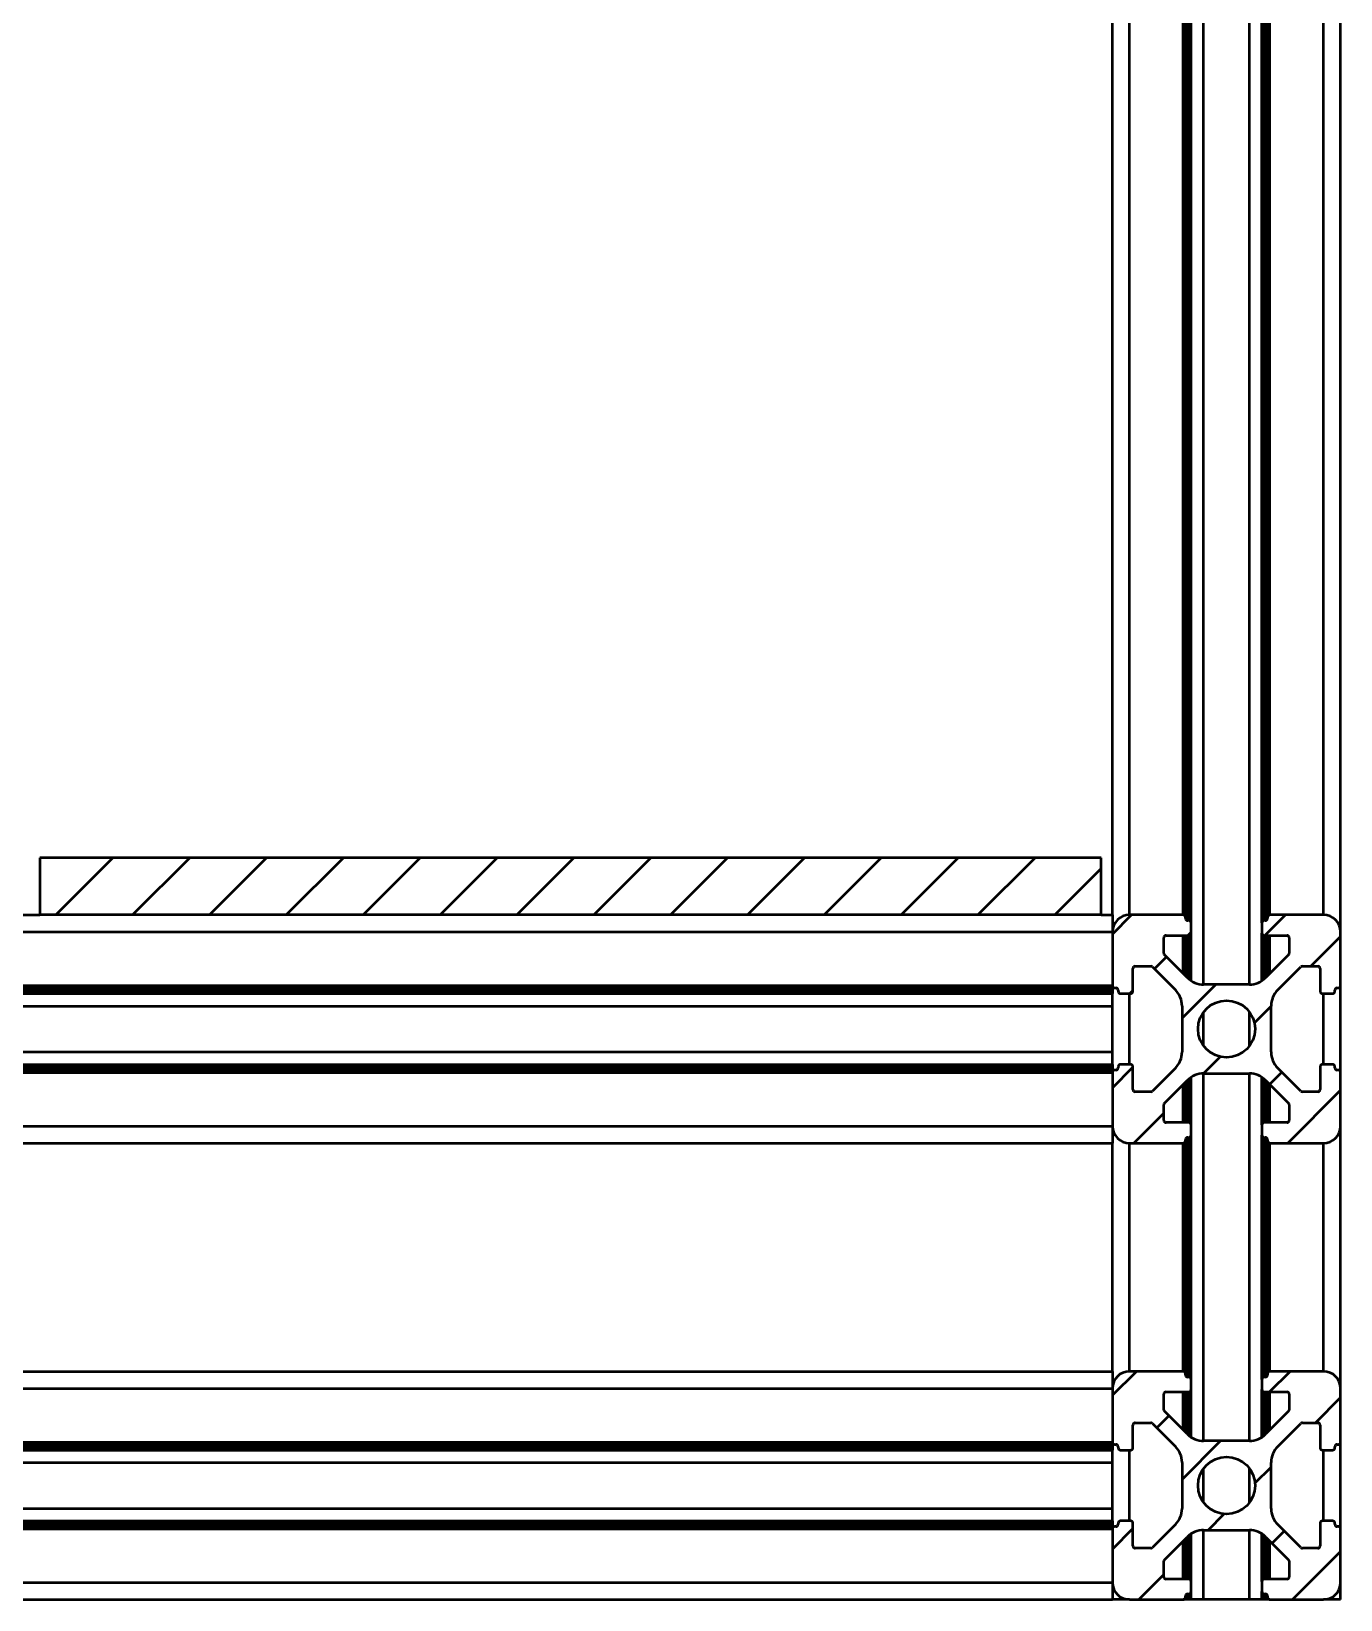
# Model space of a CAD drawing. Header units: millimetres. Extents: x -1615 to 4166, y 5 to 3174.
# Drawn here: x 2307.6 to 2384.1, y 1705.3 to 1796.9 of the extents above; entities that cross this region are included whole.
import ezdxf

# ---------------------------------------------------------------- set-up
doc = ezdxf.new("R2010")
doc.units = ezdxf.units.MM
doc.header["$LTSCALE"] = 0.25
doc.layers.add('Net dam', color=7, linetype='Continuous', lineweight=50)
pattern_1 = [(45, (1858.4246, 670.5362), (-2.245064, 2.245064), [])]

msp = doc.modelspace()

# ---------------------------------------------------------------- hatches: boundary and pattern name
at = {"layer": 'Net dam'}
h = msp.add_hatch(dxfattribs=at)
h.set_pattern_fill('ANSI31', color=256, style=0)
h.set_pattern_definition(pattern_1)
h.paths.add_polyline_path([(2308.133, 1745.3), (2370.133, 1745.3), (2370.133, 1748.633), (2308.133, 1748.633)], flags=0)
h = msp.add_hatch(dxfattribs=at)
h.set_pattern_fill('ANSI31', color=256, style=0)
h.set_pattern_definition(pattern_1)
edge = h.paths.add_edge_path(flags=0)
edge.add_arc((2382.8, 1735.1), 0.133, 270, 360, ccw=False)
edge.add_line((2382.8, 1734.966), (2381.896, 1734.966))
edge.add_arc((2381.896, 1735.1), 0.133, 225, 270, ccw=False)
edge.add_line((2381.801, 1735.005), (2380.457, 1736.35))
edge.add_arc((2381.4, 1737.292), 1.333, 180, 225, ccw=False)
edge.add_line((2380.067, 1737.292), (2380.067, 1739.974))
edge.add_arc((2381.4, 1739.974), 1.333, 135, 180, ccw=False)
edge.add_line((2380.457, 1740.916), (2381.801, 1742.261))
edge.add_arc((2381.896, 1742.166), 0.133, 90, 135, ccw=False)
edge.add_line((2381.896, 1742.3), (2382.8, 1742.3))
edge.add_arc((2382.8, 1742.166), 0.133, 0, 90, ccw=False)
edge.add_line((2382.933, 1742.166), (2382.933, 1740.833))
edge.add_arc((2383.067, 1740.833), 0.133, 180, 270)
edge.add_line((2383.067, 1740.7), (2383.667, 1740.7))
edge.add_arc((2383.667, 1740.833), 0.133, 270, 360)
edge.add_line((2383.8, 1740.833), (2383.8, 1740.9))
edge.add_arc((2383.933, 1740.9), 0.133, 90, 180, ccw=False)
edge.add_line((2383.933, 1741.033), (2384, 1741.033))
edge.add_arc((2384, 1741.166), 0.133, 270, 360)
edge.add_line((2384.133, 1741.166), (2384.133, 1744.3))
edge.add_arc((2383.133, 1744.3), 1, 0, 90)
edge.add_line((2383.133, 1745.3), (2380, 1745.3))
edge.add_arc((2380, 1745.166), 0.133, 90, 180)
edge.add_line((2379.867, 1745.166), (2379.867, 1745.1))
edge.add_arc((2379.733, 1745.1), 0.133, 270, 360, ccw=False)
edge.add_line((2379.733, 1744.966), (2379.667, 1744.966))
edge.add_arc((2379.667, 1744.833), 0.133, 90, 180)
edge.add_line((2379.533, 1744.833), (2379.533, 1744.233))
edge.add_arc((2379.667, 1744.233), 0.133, 180, 270)
edge.add_line((2379.667, 1744.1), (2381, 1744.1))
edge.add_arc((2381, 1743.966), 0.133, 0, 90, ccw=False)
edge.add_line((2381.133, 1743.966), (2381.133, 1743.062))
edge.add_arc((2381, 1743.062), 0.133, 315, 360, ccw=False)
edge.add_line((2381.094, 1742.968), (2379.75, 1741.623))
edge.add_arc((2378.807, 1742.566), 1.333, 270, 315, ccw=False)
edge.add_line((2378.807, 1741.233), (2376.126, 1741.233))
edge.add_arc((2376.126, 1742.566), 1.333, 225, 270, ccw=False)
edge.add_line((2375.183, 1741.623), (2373.839, 1742.968))
edge.add_arc((2373.933, 1743.062), 0.133, 180, 225, ccw=False)
edge.add_line((2373.8, 1743.062), (2373.8, 1743.966))
edge.add_arc((2373.933, 1743.966), 0.133, 90, 180, ccw=False)
edge.add_line((2373.933, 1744.1), (2375.267, 1744.1))
edge.add_arc((2375.267, 1744.233), 0.133, 270, 360)
edge.add_line((2375.4, 1744.233), (2375.4, 1744.833))
edge.add_arc((2375.267, 1744.833), 0.133, 0, 90)
edge.add_line((2375.267, 1744.966), (2375.2, 1744.966))
edge.add_arc((2375.2, 1745.1), 0.133, 180, 270, ccw=False)
edge.add_line((2375.067, 1745.1), (2375.067, 1745.166))
edge.add_arc((2374.933, 1745.166), 0.133, 0, 90)
edge.add_line((2374.933, 1745.3), (2371.8, 1745.3))
edge.add_arc((2371.8, 1744.3), 1, 90, 180)
edge.add_line((2370.8, 1744.3), (2370.8, 1741.166))
edge.add_arc((2370.933, 1741.166), 0.133, 180, 270)
edge.add_line((2370.933, 1741.033), (2371, 1741.033))
edge.add_arc((2371, 1740.9), 0.133, 0, 90, ccw=False)
edge.add_line((2371.133, 1740.9), (2371.133, 1740.833))
edge.add_arc((2371.267, 1740.833), 0.133, 180, 270)
edge.add_line((2371.267, 1740.7), (2371.867, 1740.7))
edge.add_arc((2371.867, 1740.833), 0.133, 270, 360)
edge.add_line((2372, 1740.833), (2372, 1742.166))
edge.add_arc((2372.133, 1742.166), 0.133, 90, 180, ccw=False)
edge.add_line((2372.133, 1742.3), (2373.038, 1742.3))
edge.add_arc((2373.038, 1742.166), 0.133, 45, 90, ccw=False)
edge.add_line((2373.132, 1742.261), (2374.476, 1740.916))
edge.add_arc((2373.533, 1739.974), 1.333, 0, 45, ccw=False)
edge.add_line((2374.867, 1739.974), (2374.867, 1737.292))
edge.add_arc((2373.533, 1737.292), 1.333, 315, 360, ccw=False)
edge.add_line((2374.476, 1736.35), (2373.132, 1735.005))
edge.add_arc((2373.038, 1735.1), 0.133, 270, 315, ccw=False)
edge.add_line((2373.038, 1734.966), (2372.133, 1734.966))
edge.add_arc((2372.133, 1735.1), 0.133, 180, 270, ccw=False)
edge.add_line((2372, 1735.1), (2372, 1736.433))
edge.add_arc((2371.867, 1736.433), 0.133, 0, 90)
edge.add_line((2371.867, 1736.566), (2371.267, 1736.566))
edge.add_arc((2371.267, 1736.433), 0.133, 90, 180)
edge.add_line((2371.133, 1736.433), (2371.133, 1736.366))
edge.add_arc((2371, 1736.366), 0.133, 270, 360, ccw=False)
edge.add_line((2371, 1736.233), (2370.933, 1736.233))
edge.add_arc((2370.933, 1736.1), 0.133, 90, 180)
edge.add_line((2370.8, 1736.1), (2370.8, 1732.966))
edge.add_arc((2371.8, 1732.966), 1, 180, 270)
edge.add_line((2371.8, 1731.966), (2374.933, 1731.966))
edge.add_arc((2374.933, 1732.1), 0.133, 270, 360)
edge.add_line((2375.067, 1732.1), (2375.067, 1732.166))
edge.add_arc((2375.2, 1732.166), 0.133, 90, 180, ccw=False)
edge.add_line((2375.2, 1732.3), (2375.267, 1732.3))
edge.add_arc((2375.267, 1732.433), 0.133, 270, 360)
edge.add_line((2375.4, 1732.433), (2375.4, 1733.033))
edge.add_arc((2375.267, 1733.033), 0.133, 0, 90)
edge.add_line((2375.267, 1733.166), (2373.933, 1733.166))
edge.add_arc((2373.933, 1733.3), 0.133, 180, 270, ccw=False)
edge.add_line((2373.8, 1733.3), (2373.8, 1734.204))
edge.add_arc((2373.933, 1734.204), 0.133, 135, 180, ccw=False)
edge.add_line((2373.839, 1734.298), (2375.183, 1735.642))
edge.add_arc((2376.126, 1734.7), 1.333, 90, 135, ccw=False)
edge.add_line((2376.126, 1736.033), (2378.807, 1736.033))
edge.add_arc((2378.807, 1734.7), 1.333, 45, 90, ccw=False)
edge.add_line((2379.75, 1735.642), (2381.094, 1734.298))
edge.add_arc((2381, 1734.204), 0.133, 0, 45, ccw=False)
edge.add_line((2381.133, 1734.204), (2381.133, 1733.3))
edge.add_arc((2381, 1733.3), 0.133, 270, 360, ccw=False)
edge.add_line((2381, 1733.166), (2379.667, 1733.166))
edge.add_arc((2379.667, 1733.033), 0.133, 90, 180)
edge.add_line((2379.533, 1733.033), (2379.533, 1732.433))
edge.add_arc((2379.667, 1732.433), 0.133, 180, 270)
edge.add_line((2379.667, 1732.3), (2379.733, 1732.3))
edge.add_arc((2379.733, 1732.166), 0.133, 0, 90, ccw=False)
edge.add_line((2379.867, 1732.166), (2379.867, 1732.1))
edge.add_arc((2380, 1732.1), 0.133, 180, 270)
edge.add_line((2380, 1731.966), (2383.133, 1731.966))
edge.add_arc((2383.133, 1732.966), 1, 270, 360)
edge.add_line((2384.133, 1732.966), (2384.133, 1736.1))
edge.add_arc((2384, 1736.1), 0.133, 0, 90)
edge.add_line((2384, 1736.233), (2383.933, 1736.233))
edge.add_arc((2383.933, 1736.366), 0.133, 180, 270, ccw=False)
edge.add_line((2383.8, 1736.366), (2383.8, 1736.433))
edge.add_arc((2383.667, 1736.433), 0.133, 0, 90)
edge.add_line((2383.667, 1736.566), (2383.067, 1736.566))
edge.add_arc((2383.067, 1736.433), 0.133, 90, 180)
edge.add_line((2382.933, 1736.433), (2382.933, 1735.1))
edge = h.paths.add_edge_path(flags=0)
edge.add_arc((2377.467, 1738.633), 1.667, 0, 360)
h = msp.add_hatch(dxfattribs=at)
h.set_pattern_fill('ANSI31', color=256, style=0)
h.set_pattern_definition(pattern_1)
edge = h.paths.add_edge_path(flags=0)
edge.add_arc((2382.8, 1708.433), 0.133, 270, 360, ccw=False)
edge.add_line((2382.8, 1708.3), (2381.896, 1708.3))
edge.add_arc((2381.896, 1708.433), 0.133, 225, 270, ccw=False)
edge.add_line((2381.801, 1708.339), (2380.457, 1709.683))
edge.add_arc((2381.4, 1710.626), 1.333, 180, 225, ccw=False)
edge.add_line((2380.067, 1710.626), (2380.067, 1713.307))
edge.add_arc((2381.4, 1713.307), 1.333, 135, 180, ccw=False)
edge.add_line((2380.457, 1714.25), (2381.801, 1715.594))
edge.add_arc((2381.896, 1715.5), 0.133, 90, 135, ccw=False)
edge.add_line((2381.896, 1715.633), (2382.8, 1715.633))
edge.add_arc((2382.8, 1715.5), 0.133, 0, 90, ccw=False)
edge.add_line((2382.933, 1715.5), (2382.933, 1714.166))
edge.add_arc((2383.067, 1714.166), 0.133, 180, 270)
edge.add_line((2383.067, 1714.033), (2383.667, 1714.033))
edge.add_arc((2383.667, 1714.166), 0.133, 270, 360)
edge.add_line((2383.8, 1714.166), (2383.8, 1714.233))
edge.add_arc((2383.933, 1714.233), 0.133, 90, 180, ccw=False)
edge.add_line((2383.933, 1714.366), (2384, 1714.366))
edge.add_arc((2384, 1714.5), 0.133, 270, 360)
edge.add_line((2384.133, 1714.5), (2384.133, 1717.633))
edge.add_arc((2383.133, 1717.633), 1, 0, 90)
edge.add_line((2383.133, 1718.633), (2380, 1718.633))
edge.add_arc((2380, 1718.5), 0.133, 90, 180)
edge.add_line((2379.867, 1718.5), (2379.867, 1718.433))
edge.add_arc((2379.733, 1718.433), 0.133, 270, 360, ccw=False)
edge.add_line((2379.733, 1718.3), (2379.667, 1718.3))
edge.add_arc((2379.667, 1718.166), 0.133, 90, 180)
edge.add_line((2379.533, 1718.166), (2379.533, 1717.566))
edge.add_arc((2379.667, 1717.566), 0.133, 180, 270)
edge.add_line((2379.667, 1717.433), (2381, 1717.433))
edge.add_arc((2381, 1717.3), 0.133, 0, 90, ccw=False)
edge.add_line((2381.133, 1717.3), (2381.133, 1716.395))
edge.add_arc((2381, 1716.395), 0.133, 315, 360, ccw=False)
edge.add_line((2381.094, 1716.301), (2379.75, 1714.957))
edge.add_arc((2378.807, 1715.9), 1.333, 270, 315, ccw=False)
edge.add_line((2378.807, 1714.566), (2376.126, 1714.566))
edge.add_arc((2376.126, 1715.9), 1.333, 225, 270, ccw=False)
edge.add_line((2375.183, 1714.957), (2373.839, 1716.301))
edge.add_arc((2373.933, 1716.395), 0.133, 180, 225, ccw=False)
edge.add_line((2373.8, 1716.395), (2373.8, 1717.3))
edge.add_arc((2373.933, 1717.3), 0.133, 90, 180, ccw=False)
edge.add_line((2373.933, 1717.433), (2375.267, 1717.433))
edge.add_arc((2375.267, 1717.566), 0.133, 270, 360)
edge.add_line((2375.4, 1717.566), (2375.4, 1718.166))
edge.add_arc((2375.267, 1718.166), 0.133, 0, 90)
edge.add_line((2375.267, 1718.3), (2375.2, 1718.3))
edge.add_arc((2375.2, 1718.433), 0.133, 180, 270, ccw=False)
edge.add_line((2375.067, 1718.433), (2375.067, 1718.5))
edge.add_arc((2374.933, 1718.5), 0.133, 0, 90)
edge.add_line((2374.933, 1718.633), (2371.8, 1718.633))
edge.add_arc((2371.8, 1717.633), 1, 90, 180)
edge.add_line((2370.8, 1717.633), (2370.8, 1714.5))
edge.add_arc((2370.933, 1714.5), 0.133, 180, 270)
edge.add_line((2370.933, 1714.366), (2371, 1714.366))
edge.add_arc((2371, 1714.233), 0.133, 0, 90, ccw=False)
edge.add_line((2371.133, 1714.233), (2371.133, 1714.166))
edge.add_arc((2371.267, 1714.166), 0.133, 180, 270)
edge.add_line((2371.267, 1714.033), (2371.867, 1714.033))
edge.add_arc((2371.867, 1714.166), 0.133, 270, 360)
edge.add_line((2372, 1714.166), (2372, 1715.5))
edge.add_arc((2372.133, 1715.5), 0.133, 90, 180, ccw=False)
edge.add_line((2372.133, 1715.633), (2373.038, 1715.633))
edge.add_arc((2373.038, 1715.5), 0.133, 45, 90, ccw=False)
edge.add_line((2373.132, 1715.594), (2374.476, 1714.25))
edge.add_arc((2373.533, 1713.307), 1.333, 0, 45, ccw=False)
edge.add_line((2374.867, 1713.307), (2374.867, 1710.626))
edge.add_arc((2373.533, 1710.626), 1.333, 315, 360, ccw=False)
edge.add_line((2374.476, 1709.683), (2373.132, 1708.339))
edge.add_arc((2373.038, 1708.433), 0.133, 270, 315, ccw=False)
edge.add_line((2373.038, 1708.3), (2372.133, 1708.3))
edge.add_arc((2372.133, 1708.433), 0.133, 180, 270, ccw=False)
edge.add_line((2372, 1708.433), (2372, 1709.766))
edge.add_arc((2371.867, 1709.766), 0.133, 0, 90)
edge.add_line((2371.867, 1709.9), (2371.267, 1709.9))
edge.add_arc((2371.267, 1709.766), 0.133, 90, 180)
edge.add_line((2371.133, 1709.766), (2371.133, 1709.7))
edge.add_arc((2371, 1709.7), 0.133, 270, 360, ccw=False)
edge.add_line((2371, 1709.566), (2370.933, 1709.566))
edge.add_arc((2370.933, 1709.433), 0.133, 90, 180)
edge.add_line((2370.8, 1709.433), (2370.8, 1706.3))
edge.add_arc((2371.8, 1706.3), 1, 180, 270)
edge.add_line((2371.8, 1705.3), (2374.933, 1705.3))
edge.add_arc((2374.933, 1705.433), 0.133, 270, 360)
edge.add_line((2375.067, 1705.433), (2375.067, 1705.5))
edge.add_arc((2375.2, 1705.5), 0.133, 90, 180, ccw=False)
edge.add_line((2375.2, 1705.633), (2375.267, 1705.633))
edge.add_arc((2375.267, 1705.766), 0.133, 270, 360)
edge.add_line((2375.4, 1705.766), (2375.4, 1706.366))
edge.add_arc((2375.267, 1706.366), 0.133, 0, 90)
edge.add_line((2375.267, 1706.5), (2373.933, 1706.5))
edge.add_arc((2373.933, 1706.633), 0.133, 180, 270, ccw=False)
edge.add_line((2373.8, 1706.633), (2373.8, 1707.537))
edge.add_arc((2373.933, 1707.537), 0.133, 135, 180, ccw=False)
edge.add_line((2373.839, 1707.632), (2375.183, 1708.976))
edge.add_arc((2376.126, 1708.033), 1.333, 90, 135, ccw=False)
edge.add_line((2376.126, 1709.366), (2378.807, 1709.366))
edge.add_arc((2378.807, 1708.033), 1.333, 45, 90, ccw=False)
edge.add_line((2379.75, 1708.976), (2381.094, 1707.632))
edge.add_arc((2381, 1707.537), 0.133, 0, 45, ccw=False)
edge.add_line((2381.133, 1707.537), (2381.133, 1706.633))
edge.add_arc((2381, 1706.633), 0.133, 270, 360, ccw=False)
edge.add_line((2381, 1706.5), (2379.667, 1706.5))
edge.add_arc((2379.667, 1706.366), 0.133, 90, 180)
edge.add_line((2379.533, 1706.366), (2379.533, 1705.766))
edge.add_arc((2379.667, 1705.766), 0.133, 180, 270)
edge.add_line((2379.667, 1705.633), (2379.733, 1705.633))
edge.add_arc((2379.733, 1705.5), 0.133, 0, 90, ccw=False)
edge.add_line((2379.867, 1705.5), (2379.867, 1705.433))
edge.add_arc((2380, 1705.433), 0.133, 180, 270)
edge.add_line((2380, 1705.3), (2383.133, 1705.3))
edge.add_arc((2383.133, 1706.3), 1, 270, 360)
edge.add_line((2384.133, 1706.3), (2384.133, 1709.433))
edge.add_arc((2384, 1709.433), 0.133, 0, 90)
edge.add_line((2384, 1709.566), (2383.933, 1709.566))
edge.add_arc((2383.933, 1709.7), 0.133, 180, 270, ccw=False)
edge.add_line((2383.8, 1709.7), (2383.8, 1709.766))
edge.add_arc((2383.667, 1709.766), 0.133, 0, 90)
edge.add_line((2383.667, 1709.9), (2383.067, 1709.9))
edge.add_arc((2383.067, 1709.766), 0.133, 90, 180)
edge.add_line((2382.933, 1709.766), (2382.933, 1708.433))
edge = h.paths.add_edge_path(flags=0)
edge.add_arc((2377.467, 1711.966), 1.667, 0, 360)

# ---------------------------------------------------------------- linework, layer by layer
for p, q in [((2376.126, 1741.233), (2376.126, 1892.7)), ((2378.807, 1741.233), (2378.807, 1892.7)), ((2375.4, 1744.833), (2375.4, 1889.1)), ((2379.533, 1744.833), (2379.533, 1889.1)), ((2384.133, 1744.3), (2384.133, 1889.633)), ((2371.8, 1745.3), (2371.8, 1888.633)), ((2374.933, 1745.3), (2374.933, 1888.633)), ((2375.067, 1745.166), (2375.067, 1888.766)), ((2375.2, 1744.966), (2375.2, 1888.966)), ((2375.267, 1744.966), (2375.267, 1888.966)), ((2379.667, 1744.966), (2379.667, 1888.966)), ((2379.733, 1744.966), (2379.733, 1888.966)), ((2379.867, 1745.166), (2379.867, 1888.766)), ((2380, 1745.3), (2380, 1888.633)), ((2383.133, 1745.3), (2383.133, 1888.633)), ((2370.8, 1745.3), (2370.8, 1859.14)), ((2370.133, 1748.633), (2308.133, 1748.633)), ((2308.133, 1748.633), (2308.133, 1745.3)), ((2370.133, 1745.3), (2370.133, 1748.633)), ((2307.133, 1745.3), (2308.133, 1745.3)), ((2370.133, 1745.3), (2308.133, 1745.3)), ((2370.133, 1745.3), (2370.8, 1745.3)), ((2370.8, 1745.3), (2370.8, 1744.3)), ((2374.933, 1745.3), (2371.8, 1745.3)), ((2375.067, 1745.1), (2375.067, 1745.166)), ((2379.867, 1745.166), (2379.867, 1745.1)), ((2383.133, 1745.3), (2380, 1745.3)), ((2246.8, 1744.3), (2370.8, 1744.3)), ((2370.8, 1744.3), (2370.8, 1741.166)), ((2375.267, 1744.966), (2375.2, 1744.966)), ((2375.4, 1744.233), (2375.4, 1744.833)), ((2379.533, 1744.833), (2379.533, 1744.233)), ((2379.733, 1744.966), (2379.667, 1744.966)), ((2384.133, 1741.166), (2384.133, 1744.3)), ((2373.8, 1743.062), (2373.8, 1743.966)), ((2373.933, 1744.1), (2375.267, 1744.1)), ((2374.933, 1741.873), (2374.933, 1744.1)), ((2375.067, 1741.74), (2375.067, 1744.1)), ((2375.2, 1741.607), (2375.2, 1744.1)), ((2375.267, 1741.547), (2375.267, 1744.1)), ((2375.4, 1741.448), (2375.4, 1744.233)), ((2379.533, 1741.448), (2379.533, 1744.233)), ((2379.667, 1744.1), (2381, 1744.1)), ((2379.667, 1741.547), (2379.667, 1744.1)), ((2379.733, 1741.607), (2379.733, 1744.1)), ((2379.867, 1741.74), (2379.867, 1744.1)), ((2380, 1741.873), (2380, 1744.1)), ((2381.133, 1743.966), (2381.133, 1743.062)), ((2375.183, 1741.623), (2373.839, 1742.968)), ((2381.094, 1742.968), (2379.75, 1741.623)), ((2372, 1740.833), (2372, 1742.166)), ((2372.133, 1742.3), (2373.038, 1742.3)), ((2373.132, 1742.261), (2374.476, 1740.916)), ((2380.457, 1740.916), (2381.801, 1742.261)), ((2381.896, 1742.3), (2382.8, 1742.3)), ((2382.933, 1742.166), (2382.933, 1740.833)), ((2246.8, 1741.166), (2370.8, 1741.166)), ((2246.8, 1741.033), (2370.8, 1741.033)), ((2246.8, 1740.9), (2370.8, 1740.9)), ((2246.8, 1740.833), (2370.8, 1740.833)), ((2246.8, 1740.7), (2370.8, 1740.7)), ((2370.8, 1741.166), (2370.8, 1741.033)), ((2370.8, 1741.033), (2370.8, 1740.9)), ((2370.8, 1740.9), (2370.8, 1740.833)), ((2370.8, 1740.833), (2370.8, 1740.7)), ((2370.8, 1736.566), (2370.8, 1740.7)), ((2370.933, 1741.033), (2371, 1741.033)), ((2371.133, 1740.9), (2371.133, 1740.833)), ((2371.267, 1740.7), (2371.867, 1740.7)), ((2371.8, 1736.566), (2371.8, 1740.7)), ((2378.807, 1741.233), (2376.126, 1741.233)), ((2383.067, 1740.7), (2383.667, 1740.7)), ((2383.133, 1736.566), (2383.133, 1740.7)), ((2383.8, 1740.833), (2383.8, 1740.9)), ((2383.933, 1741.033), (2384, 1741.033)), ((2384.133, 1736.1), (2384.133, 1741.166)), ((2246.8, 1739.974), (2370.8, 1739.974)), ((2374.867, 1739.974), (2374.867, 1737.292)), ((2380.067, 1737.292), (2380.067, 1739.974)), ((2376.126, 1737.643), (2376.126, 1739.623)), ((2378.807, 1737.643), (2378.807, 1739.623)), ((2246.8, 1737.292), (2370.8, 1737.292)), ((2246.8, 1736.566), (2370.8, 1736.566)), ((2246.8, 1736.433), (2370.8, 1736.433)), ((2246.8, 1736.366), (2370.8, 1736.366)), ((2246.8, 1736.233), (2370.8, 1736.233)), ((2246.8, 1736.1), (2370.8, 1736.1)), ((2370.8, 1736.566), (2370.8, 1736.433)), ((2370.8, 1736.433), (2370.8, 1736.366)), ((2370.8, 1736.366), (2370.8, 1736.233)), ((2370.8, 1736.233), (2370.8, 1736.1)), ((2370.8, 1736.1), (2370.8, 1732.966)), ((2371, 1736.233), (2370.933, 1736.233)), ((2371.133, 1736.433), (2371.133, 1736.366)), ((2371.867, 1736.566), (2371.267, 1736.566)), ((2372, 1735.1), (2372, 1736.433)), ((2374.476, 1736.35), (2373.132, 1735.005)), ((2376.126, 1736.033), (2378.807, 1736.033)), ((2376.126, 1714.566), (2376.126, 1736.033)), ((2378.807, 1714.566), (2378.807, 1736.033)), ((2381.801, 1735.005), (2380.457, 1736.35)), ((2382.933, 1736.433), (2382.933, 1735.1)), ((2383.667, 1736.566), (2383.067, 1736.566)), ((2383.8, 1736.366), (2383.8, 1736.433)), ((2384, 1736.233), (2383.933, 1736.233)), ((2384.133, 1732.966), (2384.133, 1736.1)), ((2373.839, 1734.298), (2375.183, 1735.642)), ((2374.933, 1733.166), (2374.933, 1735.393)), ((2375.067, 1733.166), (2375.067, 1735.526)), ((2375.2, 1733.166), (2375.2, 1735.659)), ((2375.267, 1733.166), (2375.267, 1735.719)), ((2375.4, 1733.033), (2375.4, 1735.818)), ((2379.533, 1733.033), (2379.533, 1735.818)), ((2379.667, 1733.166), (2379.667, 1735.719)), ((2379.733, 1733.166), (2379.733, 1735.659)), ((2379.75, 1735.642), (2381.094, 1734.298)), ((2379.867, 1733.166), (2379.867, 1735.526)), ((2380, 1733.166), (2380, 1735.393)), ((2373.038, 1734.966), (2372.133, 1734.966)), ((2373.8, 1733.3), (2373.8, 1734.204)), ((2381.133, 1734.204), (2381.133, 1733.3)), ((2382.8, 1734.966), (2381.896, 1734.966)), ((2246.8, 1732.966), (2370.8, 1732.966)), ((2370.8, 1732.966), (2370.8, 1731.966)), ((2375.267, 1733.166), (2373.933, 1733.166)), ((2375.4, 1732.433), (2375.4, 1733.033)), ((2375.4, 1718.166), (2375.4, 1732.433)), ((2379.533, 1733.033), (2379.533, 1732.433)), ((2379.533, 1718.166), (2379.533, 1732.433)), ((2381, 1733.166), (2379.667, 1733.166)), ((2384.133, 1717.633), (2384.133, 1732.966)), ((2246.8, 1731.966), (2370.8, 1731.966)), ((2370.8, 1718.633), (2370.8, 1731.966)), ((2371.8, 1731.966), (2374.933, 1731.966)), ((2371.8, 1718.633), (2371.8, 1731.966)), ((2374.933, 1718.633), (2374.933, 1731.966)), ((2375.067, 1732.1), (2375.067, 1732.166)), ((2375.067, 1718.5), (2375.067, 1732.1)), ((2375.2, 1732.3), (2375.267, 1732.3)), ((2375.2, 1718.3), (2375.2, 1732.3)), ((2375.267, 1718.3), (2375.267, 1732.3)), ((2379.667, 1732.3), (2379.733, 1732.3)), ((2379.667, 1718.3), (2379.667, 1732.3)), ((2379.733, 1718.3), (2379.733, 1732.3)), ((2379.867, 1732.166), (2379.867, 1732.1)), ((2379.867, 1718.5), (2379.867, 1732.1)), ((2380, 1731.966), (2383.133, 1731.966)), ((2380, 1718.633), (2380, 1731.966)), ((2383.133, 1718.633), (2383.133, 1731.966)), ((2245.679, 1718.633), (2370.8, 1718.633)), ((2370.8, 1718.633), (2370.8, 1717.633)), ((2374.933, 1718.633), (2371.8, 1718.633)), ((2383.133, 1718.633), (2380, 1718.633)), ((2375.067, 1718.433), (2375.067, 1718.5)), ((2375.267, 1718.3), (2375.2, 1718.3)), ((2375.4, 1717.566), (2375.4, 1718.166)), ((2379.533, 1718.166), (2379.533, 1717.566)), ((2379.733, 1718.3), (2379.667, 1718.3)), ((2379.867, 1718.5), (2379.867, 1718.433)), ((2093.467, 1717.633), (2370.8, 1717.633)), ((2370.8, 1717.633), (2370.8, 1714.5)), ((2373.8, 1716.395), (2373.8, 1717.3)), ((2373.933, 1717.433), (2375.267, 1717.433)), ((2374.933, 1715.207), (2374.933, 1717.433)), ((2375.067, 1715.073), (2375.067, 1717.433)), ((2375.2, 1714.94), (2375.2, 1717.433)), ((2375.267, 1714.88), (2375.267, 1717.433)), ((2375.4, 1714.781), (2375.4, 1717.566)), ((2379.533, 1714.781), (2379.533, 1717.566)), ((2379.667, 1717.433), (2381, 1717.433)), ((2379.667, 1714.88), (2379.667, 1717.433)), ((2379.733, 1714.94), (2379.733, 1717.433)), ((2379.867, 1715.073), (2379.867, 1717.433)), ((2380, 1715.207), (2380, 1717.433)), ((2381.133, 1717.3), (2381.133, 1716.395)), ((2384.133, 1714.5), (2384.133, 1717.633)), ((2375.183, 1714.957), (2373.839, 1716.301)), ((2381.094, 1716.301), (2379.75, 1714.957)), ((2372, 1714.166), (2372, 1715.5)), ((2372.133, 1715.633), (2373.038, 1715.633)), ((2373.132, 1715.594), (2374.476, 1714.25)), ((2380.457, 1714.25), (2381.801, 1715.594)), ((2381.896, 1715.633), (2382.8, 1715.633)), ((2382.933, 1715.5), (2382.933, 1714.166)), ((2093.467, 1714.5), (2370.8, 1714.5)), ((2093.467, 1714.366), (2370.8, 1714.366)), ((2093.467, 1714.233), (2370.8, 1714.233)), ((2093.467, 1714.166), (2370.8, 1714.166)), ((2093.467, 1714.033), (2370.8, 1714.033)), ((2370.8, 1714.5), (2370.8, 1714.366)), ((2370.8, 1714.366), (2370.8, 1714.233)), ((2370.8, 1714.233), (2370.8, 1714.166)), ((2370.8, 1714.166), (2370.8, 1714.033)), ((2370.8, 1709.9), (2370.8, 1714.033)), ((2370.933, 1714.366), (2371, 1714.366)), ((2371.133, 1714.233), (2371.133, 1714.166)), ((2371.267, 1714.033), (2371.867, 1714.033)), ((2371.8, 1709.9), (2371.8, 1714.033)), ((2378.807, 1714.566), (2376.126, 1714.566)), ((2383.067, 1714.033), (2383.667, 1714.033)), ((2383.133, 1709.9), (2383.133, 1714.033)), ((2383.8, 1714.166), (2383.8, 1714.233)), ((2383.933, 1714.366), (2384, 1714.366)), ((2384.133, 1709.433), (2384.133, 1714.5)), ((2093.467, 1713.307), (2370.8, 1713.307)), ((2374.867, 1713.307), (2374.867, 1710.626)), ((2380.067, 1710.626), (2380.067, 1713.307)), ((2376.126, 1710.976), (2376.126, 1712.957)), ((2378.807, 1710.976), (2378.807, 1712.957)), ((2093.467, 1710.626), (2370.8, 1710.626)), ((2093.467, 1709.9), (2370.8, 1709.9)), ((2093.467, 1709.766), (2370.8, 1709.766)), ((2093.467, 1709.7), (2370.8, 1709.7)), ((2093.467, 1709.566), (2370.8, 1709.566)), ((2370.8, 1709.9), (2370.8, 1709.766)), ((2370.8, 1709.766), (2370.8, 1709.7)), ((2370.8, 1709.7), (2370.8, 1709.566)), ((2370.8, 1709.566), (2370.8, 1709.433)), ((2371, 1709.566), (2370.933, 1709.566)), ((2371.133, 1709.766), (2371.133, 1709.7)), ((2371.867, 1709.9), (2371.267, 1709.9)), ((2372, 1708.433), (2372, 1709.766)), ((2374.476, 1709.683), (2373.132, 1708.339)), ((2381.801, 1708.339), (2380.457, 1709.683)), ((2382.933, 1709.766), (2382.933, 1708.433)), ((2383.667, 1709.9), (2383.067, 1709.9)), ((2383.8, 1709.7), (2383.8, 1709.766)), ((2384, 1709.566), (2383.933, 1709.566)), ((2093.467, 1709.433), (2370.8, 1709.433)), ((2370.8, 1709.433), (2370.8, 1706.3)), ((2373.839, 1707.632), (2375.183, 1708.976)), ((2374.933, 1706.5), (2374.933, 1708.726)), ((2375.067, 1706.5), (2375.067, 1708.859)), ((2375.2, 1706.5), (2375.2, 1708.992)), ((2375.267, 1706.5), (2375.267, 1709.052)), ((2375.4, 1706.366), (2375.4, 1709.151)), ((2376.126, 1709.366), (2378.807, 1709.366)), ((2376.126, 1705.3), (2376.126, 1709.366)), ((2378.807, 1705.3), (2378.807, 1709.366)), ((2379.533, 1706.366), (2379.533, 1709.151)), ((2379.667, 1706.5), (2379.667, 1709.052)), ((2379.733, 1706.5), (2379.733, 1708.992)), ((2379.75, 1708.976), (2381.094, 1707.632)), ((2379.867, 1706.5), (2379.867, 1708.859)), ((2380, 1706.5), (2380, 1708.726)), ((2384.133, 1706.3), (2384.133, 1709.433)), ((2373.038, 1708.3), (2372.133, 1708.3)), ((2382.8, 1708.3), (2381.896, 1708.3)), ((2373.8, 1706.633), (2373.8, 1707.537)), ((2381.133, 1707.537), (2381.133, 1706.633)), ((2093.467, 1706.3), (2370.8, 1706.3)), ((2370.8, 1706.3), (2370.8, 1705.3)), ((2375.267, 1706.5), (2373.933, 1706.5)), ((2375.4, 1705.766), (2375.4, 1706.366)), ((2379.533, 1706.366), (2379.533, 1705.766)), ((2381, 1706.5), (2379.667, 1706.5)), ((2384.133, 1705.3), (2384.133, 1706.3)), ((2093.467, 1705.3), (2370.8, 1705.3)), ((2371.8, 1705.3), (2370.8, 1705.3)), ((2371.8, 1705.3), (2374.933, 1705.3)), ((2375.067, 1705.3), (2374.933, 1705.3)), ((2375.067, 1705.433), (2375.067, 1705.5)), ((2375.067, 1705.3), (2375.067, 1705.433)), ((2375.2, 1705.3), (2375.067, 1705.3)), ((2375.2, 1705.633), (2375.267, 1705.633)), ((2375.2, 1705.3), (2375.2, 1705.633)), ((2375.267, 1705.3), (2375.2, 1705.3)), ((2375.267, 1705.3), (2375.267, 1705.633)), ((2375.4, 1705.3), (2375.267, 1705.3)), ((2375.4, 1705.3), (2375.4, 1705.766)), ((2376.126, 1705.3), (2375.4, 1705.3)), ((2378.807, 1705.3), (2376.126, 1705.3)), ((2379.533, 1705.3), (2378.807, 1705.3)), ((2379.533, 1705.3), (2379.533, 1705.766)), ((2379.667, 1705.3), (2379.533, 1705.3)), ((2379.667, 1705.633), (2379.733, 1705.633)), ((2379.667, 1705.3), (2379.667, 1705.633)), ((2379.733, 1705.3), (2379.667, 1705.3)), ((2379.733, 1705.3), (2379.733, 1705.633)), ((2379.867, 1705.3), (2379.733, 1705.3)), ((2379.867, 1705.5), (2379.867, 1705.433)), ((2379.867, 1705.3), (2379.867, 1705.433)), ((2380, 1705.3), (2379.867, 1705.3)), ((2380, 1705.3), (2383.133, 1705.3)), ((2384.133, 1705.3), (2383.133, 1705.3))]:
    msp.add_line(p, q, dxfattribs=at)
for centre in [(2377.467, 1738.633), (2377.467, 1711.966)]:
    msp.add_circle(centre, 1.667, dxfattribs=at)
for centre, radius, start, end in [((2371.8, 1744.3), 1, 90, 180), ((2374.933, 1745.166), 0.133, 0, 90), ((2380, 1745.166), 0.133, 90, 180), ((2383.133, 1744.3), 1, 0, 90), ((2375.2, 1745.1), 0.133, 180, 270), ((2375.267, 1744.833), 0.133, 0, 90), ((2379.667, 1744.833), 0.133, 90, 180), ((2379.733, 1745.1), 0.133, 270, 0), ((2373.933, 1743.966), 0.133, 90, 180), ((2375.267, 1744.233), 0.133, 270, 0), ((2379.667, 1744.233), 0.133, 180, 270), ((2381, 1743.966), 0.133, 0, 90), ((2373.933, 1743.062), 0.133, 180, 225), ((2381, 1743.062), 0.133, 315, 0), ((2372.133, 1742.166), 0.133, 90, 180), ((2373.038, 1742.166), 0.133, 45, 90), ((2376.126, 1742.566), 1.333, 225, 270), ((2378.807, 1742.566), 1.333, 270, 315), ((2381.896, 1742.166), 0.133, 90, 135), ((2382.8, 1742.166), 0.133, 0, 90), ((2370.933, 1741.166), 0.133, 180, 270), ((2371, 1740.9), 0.133, 0, 90), ((2371.267, 1740.833), 0.133, 180, 270), ((2371.867, 1740.833), 0.133, 270, 0), ((2373.533, 1739.974), 1.333, 0, 45), ((2381.4, 1739.974), 1.333, 135, 180), ((2383.067, 1740.833), 0.133, 180, 270), ((2383.667, 1740.833), 0.133, 270, 0), ((2383.933, 1740.9), 0.133, 90, 180), ((2384, 1741.166), 0.133, 270, 0), ((2373.533, 1737.292), 1.333, 315, 0), ((2381.4, 1737.292), 1.333, 180, 225), ((2370.933, 1736.1), 0.133, 90, 180), ((2371, 1736.366), 0.133, 270, 0), ((2371.267, 1736.433), 0.133, 90, 180), ((2371.867, 1736.433), 0.133, 0, 90), ((2376.126, 1734.7), 1.333, 90, 135), ((2378.807, 1734.7), 1.333, 45, 90), ((2383.067, 1736.433), 0.133, 90, 180), ((2383.667, 1736.433), 0.133, 0, 90), ((2383.933, 1736.366), 0.133, 180, 270), ((2384, 1736.1), 0.133, 0, 90), ((2372.133, 1735.1), 0.133, 180, 270), ((2382.8, 1735.1), 0.133, 270, 0), ((2373.038, 1735.1), 0.133, 270, 315), ((2373.933, 1734.204), 0.133, 135, 180), ((2381, 1734.204), 0.133, 0, 45), ((2381.896, 1735.1), 0.133, 225, 270), ((2373.933, 1733.3), 0.133, 180, 270), ((2381, 1733.3), 0.133, 270, 0), ((2371.8, 1732.966), 1, 180, 270), ((2375.267, 1733.033), 0.133, 0, 90), ((2375.267, 1732.433), 0.133, 270, 0), ((2379.667, 1733.033), 0.133, 90, 180), ((2379.667, 1732.433), 0.133, 180, 270), ((2383.133, 1732.966), 1, 270, 0), ((2374.933, 1732.1), 0.133, 270, 0), ((2375.2, 1732.166), 0.133, 90, 180), ((2379.733, 1732.166), 0.133, 0, 90), ((2380, 1732.1), 0.133, 180, 270), ((2371.8, 1717.633), 1, 90, 180), ((2374.933, 1718.5), 0.133, 0, 90), ((2380, 1718.5), 0.133, 90, 180), ((2383.133, 1717.633), 1, 0, 90), ((2375.2, 1718.433), 0.133, 180, 270), ((2375.267, 1718.166), 0.133, 0, 90), ((2379.667, 1718.166), 0.133, 90, 180), ((2379.733, 1718.433), 0.133, 270, 0), ((2373.933, 1717.3), 0.133, 90, 180), ((2375.267, 1717.566), 0.133, 270, 0), ((2379.667, 1717.566), 0.133, 180, 270), ((2381, 1717.3), 0.133, 0, 90), ((2373.933, 1716.395), 0.133, 180, 225), ((2381, 1716.395), 0.133, 315, 0), ((2372.133, 1715.5), 0.133, 90, 180), ((2373.038, 1715.5), 0.133, 45, 90), ((2376.126, 1715.9), 1.333, 225, 270), ((2378.807, 1715.9), 1.333, 270, 315), ((2381.896, 1715.5), 0.133, 90, 135), ((2382.8, 1715.5), 0.133, 0, 90), ((2370.933, 1714.5), 0.133, 180, 270), ((2371, 1714.233), 0.133, 0, 90), ((2371.267, 1714.166), 0.133, 180, 270), ((2371.867, 1714.166), 0.133, 270, 0), ((2373.533, 1713.307), 1.333, 0, 45), ((2381.4, 1713.307), 1.333, 135, 180), ((2383.067, 1714.166), 0.133, 180, 270), ((2383.667, 1714.166), 0.133, 270, 0), ((2383.933, 1714.233), 0.133, 90, 180), ((2384, 1714.5), 0.133, 270, 0), ((2373.533, 1710.626), 1.333, 315, 0), ((2381.4, 1710.626), 1.333, 180, 225), ((2370.933, 1709.433), 0.133, 90, 180), ((2371, 1709.7), 0.133, 270, 0), ((2371.267, 1709.766), 0.133, 90, 180), ((2371.867, 1709.766), 0.133, 0, 90), ((2383.067, 1709.766), 0.133, 90, 180), ((2383.667, 1709.766), 0.133, 0, 90), ((2383.933, 1709.7), 0.133, 180, 270), ((2384, 1709.433), 0.133, 0, 90), ((2376.126, 1708.033), 1.333, 90, 135), ((2378.807, 1708.033), 1.333, 45, 90), ((2372.133, 1708.433), 0.133, 180, 270), ((2373.038, 1708.433), 0.133, 270, 315), ((2373.933, 1707.537), 0.133, 135, 180), ((2381, 1707.537), 0.133, 0, 45), ((2381.896, 1708.433), 0.133, 225, 270), ((2382.8, 1708.433), 0.133, 270, 0), ((2371.8, 1706.3), 1, 180, 270), ((2373.933, 1706.633), 0.133, 180, 270), ((2375.267, 1706.366), 0.133, 0, 90), ((2379.667, 1706.366), 0.133, 90, 180), ((2381, 1706.633), 0.133, 270, 0), ((2383.133, 1706.3), 1, 270, 0), ((2374.933, 1705.433), 0.133, 270, 0), ((2375.2, 1705.5), 0.133, 90, 180), ((2375.267, 1705.766), 0.133, 270, 0), ((2379.667, 1705.766), 0.133, 180, 270), ((2379.733, 1705.5), 0.133, 0, 90), ((2380, 1705.433), 0.133, 180, 270)]:
    msp.add_arc(centre, radius, start, end, dxfattribs=at)

doc.saveas('drawing.dxf')
